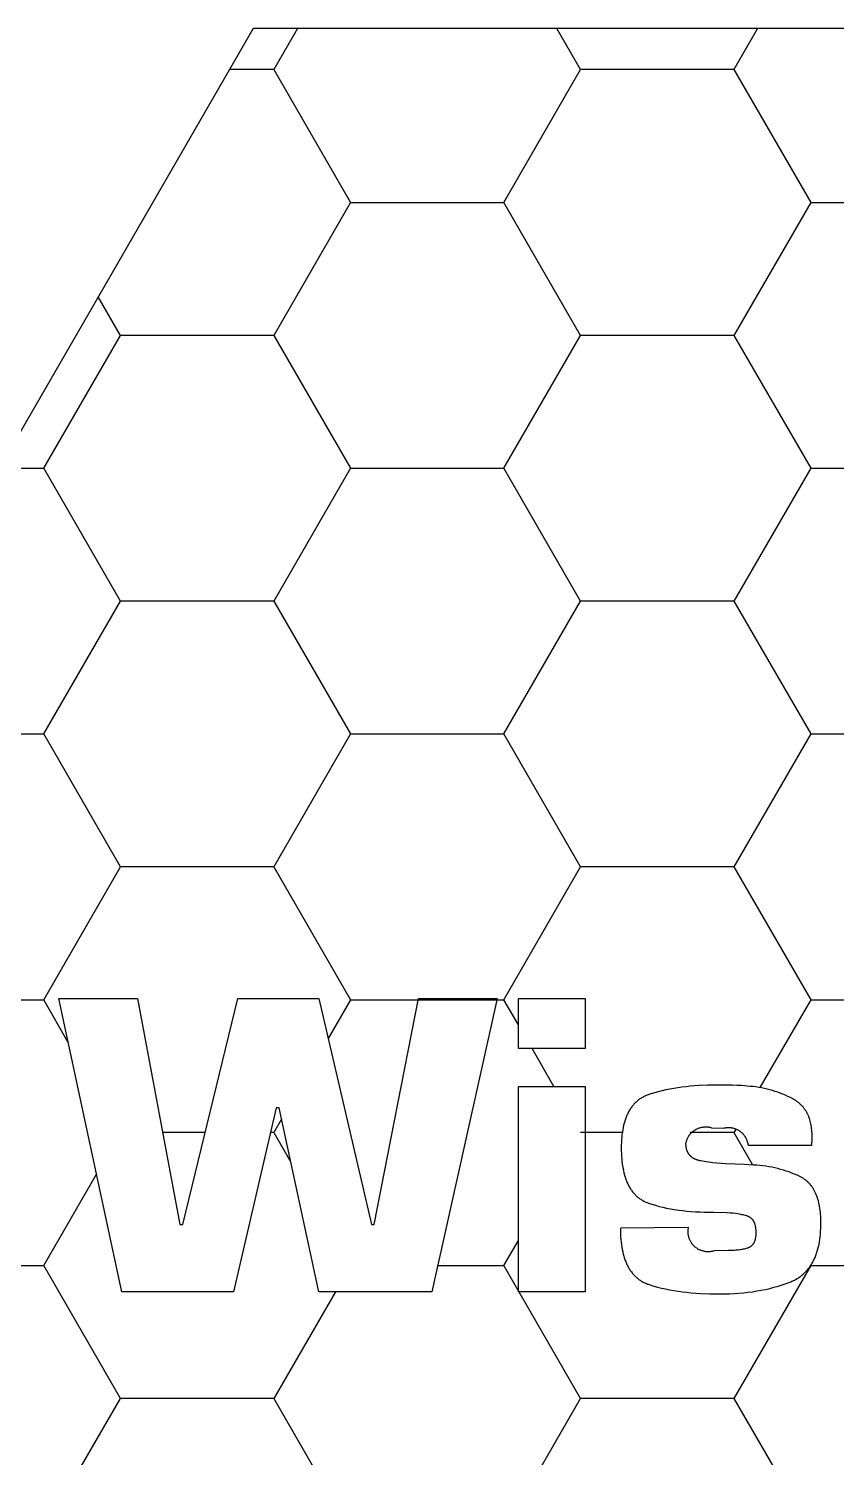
# Model space of a CAD drawing. Header units: millimetres. Extents: x 0 to 80, y 0 to 69.3.
# Drawn here: x 15.61 to 31.42, y 41.33 to 69.28 of the extents above; entities that cross this region are included whole.
import ezdxf

# ---------------------------------------------------------------- set-up
doc = ezdxf.new("R2010")
doc.units = ezdxf.units.MM
doc.header["$MEASUREMENT"] = 0
for name, color, linetype in [('CUT_PERIMETER', 1, 'CONTINUOUS'), ('HEX_BACKGROUND', 3, 'CONTINUOUS'), ('TEXT', 5, 'CONTINUOUS')]:
    doc.layers.add(name, color=color, linetype=linetype)

msp = doc.modelspace()

# ---------------------------------------------------------------- linework, layer by layer
at = {"layer": 'CUT_PERIMETER'}
for p, q in [((20, 69.282), (0, 34.641)), ((60, 69.282), (20, 69.282))]:
    msp.add_line(p, q, dxfattribs=at)
at = {"layer": 'HEX_BACKGROUND'}
for p, q in [((20.869, 69.282), (20.406, 68.48)), ((26.411, 68.48), (25.948, 69.282)), ((29.876, 69.282), (29.413, 68.48)), ((20.406, 68.48), (19.537, 68.48)), ((20.406, 68.48), (21.907, 65.88)), ((24.909, 65.88), (26.41, 68.48)), ((29.413, 68.48), (26.411, 68.48)), ((29.413, 68.48), (30.914, 65.88)), ((21.907, 65.88), (20.406, 63.28)), ((21.907, 65.88), (24.909, 65.88)), ((26.411, 63.28), (24.91, 65.88)), ((30.914, 65.88), (29.413, 63.28)), ((30.914, 65.88), (33.916, 65.88)), ((17.404, 63.28), (16.969, 64.033)), ((15.903, 60.68), (17.404, 63.28)), ((20.406, 63.28), (17.404, 63.28)), ((20.406, 63.28), (21.907, 60.68)), ((24.909, 60.68), (26.41, 63.28)), ((29.413, 63.28), (26.411, 63.28)), ((29.413, 63.28), (30.914, 60.68)), ((15.033, 60.68), (15.903, 60.68)), ((17.404, 58.08), (15.903, 60.68)), ((21.907, 60.68), (20.406, 58.08)), ((21.907, 60.68), (24.909, 60.68)), ((26.411, 58.08), (24.91, 60.68)), ((30.914, 60.68), (29.413, 58.08)), ((30.914, 60.68), (33.916, 60.68)), ((15.903, 55.48), (17.404, 58.08)), ((20.406, 58.08), (17.404, 58.08)), ((20.406, 58.08), (21.907, 55.48)), ((24.909, 55.48), (26.41, 58.08)), ((29.413, 58.08), (26.411, 58.08)), ((29.413, 58.08), (30.914, 55.48)), ((12.9, 55.48), (15.903, 55.48)), ((17.404, 52.88), (15.903, 55.48)), ((21.907, 55.48), (20.406, 52.88)), ((21.907, 55.48), (24.909, 55.48)), ((26.411, 52.88), (24.91, 55.48)), ((30.914, 55.48), (29.413, 52.88)), ((30.914, 55.48), (33.916, 55.48)), ((15.903, 50.28), (17.404, 52.88)), ((20.406, 52.88), (17.404, 52.88)), ((20.406, 52.88), (21.907, 50.28)), ((24.909, 50.28), (26.41, 52.88)), ((29.413, 52.88), (26.411, 52.88)), ((29.413, 52.88), (30.914, 50.28)), ((12.9, 50.28), (15.903, 50.28)), ((16.384, 49.446), (15.903, 50.28)), ((21.907, 50.28), (21.469, 49.521)), ((21.907, 50.28), (24.909, 50.28)), ((25.193, 49.789), (24.91, 50.28)), ((30.914, 50.28), (29.921, 48.56)), ((30.914, 50.28), (33.916, 50.28)), ((25.888, 48.586), (25.461, 49.326)), ((20.559, 47.944), (20.406, 47.68)), ((19.063, 47.68), (18.231, 47.68)), ((20.406, 47.68), (20.339, 47.68)), ((20.406, 47.68), (20.74, 47.1)), ((27.226, 47.68), (26.411, 47.68)), ((29.413, 47.68), (28.557, 47.68)), ((29.449, 47.741), (29.413, 47.68)), ((29.413, 47.68), (29.778, 47.047)), ((15.903, 45.08), (16.936, 46.87)), ((24.909, 45.08), (25.193, 45.572)), ((12.9, 45.08), (15.903, 45.08)), ((17.404, 42.48), (15.903, 45.08)), ((23.613, 45.08), (24.909, 45.08)), ((26.411, 42.48), (24.91, 45.08)), ((30.914, 45.08), (29.413, 42.48)), ((30.914, 45.08), (31.803, 45.08)), ((21.611, 44.567), (20.406, 42.48)), ((15.903, 39.88), (17.404, 42.48)), ((20.406, 42.48), (17.404, 42.48)), ((20.406, 42.48), (21.907, 39.88)), ((25.298, 40.553), (26.41, 42.48)), ((29.413, 42.48), (26.411, 42.48)), ((29.413, 42.48), (30.914, 39.88))]:
    msp.add_line(p, q, dxfattribs=at)
at = {"layer": 'TEXT'}
for p, q in [((17.43, 44.567), (16.2, 50.307)), ((16.2, 50.307), (17.74, 50.307)), ((17.74, 50.307), (18.566, 45.883)), ((18.627, 45.883), (19.702, 50.307)), ((19.702, 50.307), (21.286, 50.307)), ((21.286, 50.307), (22.319, 45.883)), ((22.37, 45.883), (23.24, 50.307)), ((23.24, 50.307), (24.78, 50.307)), ((24.78, 50.307), (23.498, 44.567)), ((25.193, 49.326), (25.193, 50.307)), ((25.193, 50.307), (26.502, 50.307)), ((26.502, 50.307), (26.502, 49.326)), ((26.502, 49.326), (25.193, 49.326)), ((25.193, 44.567), (25.193, 48.586)), ((25.193, 48.586), (26.502, 48.586)), ((26.502, 48.586), (26.502, 44.567)), ((27.618, 48.368), (27.603, 48.359)), ((27.633, 48.377), (27.618, 48.368)), ((27.649, 48.385), (27.633, 48.377)), ((27.665, 48.393), (27.649, 48.385)), ((27.681, 48.401), (27.665, 48.393)), ((27.697, 48.408), (27.681, 48.401)), ((27.714, 48.415), (27.697, 48.408)), ((27.731, 48.422), (27.714, 48.415)), ((27.748, 48.428), (27.731, 48.422)), ((27.766, 48.434), (27.748, 48.428)), ((27.784, 48.439), (27.766, 48.434)), ((27.857, 48.46), (27.784, 48.439)), ((27.93, 48.48), (27.857, 48.46)), ((28.005, 48.498), (27.93, 48.48)), ((28.08, 48.515), (28.005, 48.498)), ((28.157, 48.53), (28.08, 48.515)), ((28.235, 48.544), (28.157, 48.53)), ((28.313, 48.557), (28.235, 48.544)), ((28.393, 48.569), (28.313, 48.557)), ((28.474, 48.579), (28.393, 48.569)), ((28.555, 48.587), (28.474, 48.579)), ((28.722, 48.601), (28.555, 48.587)), ((28.892, 48.609), (28.722, 48.601)), ((29.066, 48.612), (28.892, 48.609)), ((29.385, 48.607), (29.066, 48.612)), ((29.471, 48.604), (29.385, 48.607)), ((29.557, 48.6), (29.471, 48.604)), ((29.729, 48.586), (29.557, 48.6)), ((29.786, 48.58), (29.729, 48.586)), ((29.842, 48.573), (29.786, 48.58)), ((29.897, 48.564), (29.842, 48.573)), ((29.952, 48.554), (29.897, 48.564)), ((30.007, 48.543), (29.952, 48.554)), ((30.06, 48.531), (30.007, 48.543)), ((30.113, 48.518), (30.06, 48.531)), ((30.166, 48.503), (30.113, 48.518)), ((30.218, 48.487), (30.166, 48.503)), ((30.269, 48.47), (30.218, 48.487)), ((30.32, 48.451), (30.269, 48.47)), ((30.37, 48.432), (30.32, 48.451)), ((30.419, 48.411), (30.37, 48.432)), ((30.468, 48.389), (30.419, 48.411)), ((30.516, 48.365), (30.468, 48.389)), ((20.451, 48.164), (19.616, 44.567)), ((20.511, 48.164), (20.451, 48.164)), ((21.286, 44.567), (20.511, 48.164)), ((27.351, 48.089), (27.343, 48.072)), ((27.361, 48.105), (27.351, 48.089)), ((27.37, 48.121), (27.361, 48.105)), ((27.38, 48.137), (27.37, 48.121)), ((27.39, 48.152), (27.38, 48.137)), ((27.4, 48.167), (27.39, 48.152)), ((27.411, 48.182), (27.4, 48.167)), ((27.421, 48.196), (27.411, 48.182)), ((27.433, 48.21), (27.421, 48.196)), ((27.444, 48.223), (27.433, 48.21)), ((27.456, 48.237), (27.444, 48.223)), ((27.468, 48.25), (27.456, 48.237)), ((27.48, 48.262), (27.468, 48.25)), ((27.492, 48.274), (27.48, 48.262)), ((27.505, 48.286), (27.492, 48.274)), ((27.518, 48.298), (27.505, 48.286)), ((27.532, 48.309), (27.518, 48.298)), ((27.545, 48.32), (27.532, 48.309)), ((27.559, 48.33), (27.545, 48.32)), ((27.573, 48.34), (27.559, 48.33)), ((27.588, 48.35), (27.573, 48.34)), ((27.603, 48.359), (27.588, 48.35)), ((30.564, 48.34), (30.516, 48.365)), ((30.587, 48.328), (30.564, 48.34)), ((30.599, 48.321), (30.587, 48.328)), ((30.61, 48.314), (30.599, 48.321)), ((30.621, 48.307), (30.61, 48.314)), ((30.632, 48.3), (30.621, 48.307)), ((30.642, 48.292), (30.632, 48.3)), ((30.653, 48.285), (30.642, 48.292)), ((30.663, 48.277), (30.653, 48.285)), ((30.673, 48.269), (30.663, 48.277)), ((30.683, 48.261), (30.673, 48.269)), ((30.693, 48.253), (30.683, 48.261)), ((30.702, 48.245), (30.693, 48.253)), ((30.711, 48.236), (30.702, 48.245)), ((30.721, 48.227), (30.711, 48.236)), ((30.73, 48.219), (30.721, 48.227)), ((30.738, 48.21), (30.73, 48.219)), ((30.747, 48.201), (30.738, 48.21)), ((30.755, 48.191), (30.747, 48.201)), ((30.764, 48.182), (30.755, 48.191)), ((30.772, 48.172), (30.764, 48.182)), ((30.779, 48.162), (30.772, 48.172)), ((30.787, 48.152), (30.779, 48.162)), ((30.795, 48.142), (30.787, 48.152)), ((30.802, 48.132), (30.795, 48.142)), ((30.809, 48.121), (30.802, 48.132)), ((30.816, 48.111), (30.809, 48.121)), ((30.823, 48.1), (30.816, 48.111)), ((30.829, 48.089), (30.823, 48.1)), ((30.836, 48.078), (30.829, 48.089)), ((27.253, 47.823), (27.243, 47.779)), ((27.264, 47.865), (27.253, 47.823)), ((27.275, 47.906), (27.264, 47.865)), ((27.282, 47.926), (27.275, 47.906)), ((27.288, 47.945), (27.282, 47.926)), ((27.295, 47.964), (27.288, 47.945)), ((27.302, 47.983), (27.295, 47.964)), ((27.31, 48.002), (27.302, 47.983)), ((27.318, 48.02), (27.31, 48.002)), ((27.326, 48.038), (27.318, 48.02)), ((27.334, 48.055), (27.326, 48.038)), ((27.343, 48.072), (27.334, 48.055)), ((30.842, 48.067), (30.836, 48.078)), ((30.848, 48.055), (30.842, 48.067)), ((30.854, 48.044), (30.848, 48.055)), ((30.859, 48.032), (30.854, 48.044)), ((30.865, 48.02), (30.859, 48.032)), ((30.87, 48.008), (30.865, 48.02)), ((30.875, 47.996), (30.87, 48.008)), ((30.88, 47.984), (30.875, 47.996)), ((30.889, 47.958), (30.88, 47.984)), ((30.898, 47.932), (30.889, 47.958)), ((30.906, 47.906), (30.898, 47.932)), ((30.913, 47.879), (30.906, 47.906)), ((30.919, 47.851), (30.913, 47.879)), ((30.924, 47.822), (30.919, 47.851)), ((30.929, 47.793), (30.924, 47.822)), ((27.212, 47.541), (27.21, 47.489)), ((27.216, 47.591), (27.212, 47.541)), ((27.221, 47.64), (27.216, 47.591)), ((27.228, 47.688), (27.221, 47.64)), ((27.235, 47.735), (27.228, 47.688)), ((27.243, 47.779), (27.235, 47.735)), ((28.485, 47.52), (28.49, 47.532)), ((28.49, 47.532), (28.494, 47.545)), ((28.494, 47.545), (28.5, 47.558)), ((28.5, 47.558), (28.505, 47.57)), ((28.505, 47.57), (28.511, 47.582)), ((28.511, 47.582), (28.518, 47.594)), ((28.518, 47.594), (28.525, 47.606)), ((28.525, 47.606), (28.532, 47.617)), ((28.532, 47.617), (28.539, 47.628)), ((28.539, 47.628), (28.547, 47.639)), ((28.547, 47.639), (28.556, 47.65)), ((28.556, 47.65), (28.565, 47.66)), ((28.565, 47.66), (28.574, 47.67)), ((28.574, 47.67), (28.583, 47.68)), ((28.583, 47.68), (28.593, 47.689)), ((28.593, 47.689), (28.603, 47.698)), ((28.603, 47.698), (28.614, 47.707)), ((28.614, 47.707), (28.624, 47.715)), ((28.624, 47.715), (28.635, 47.723)), ((28.635, 47.723), (28.647, 47.731)), ((28.647, 47.731), (28.658, 47.738)), ((28.658, 47.738), (28.67, 47.745)), ((28.67, 47.745), (28.682, 47.751)), ((28.682, 47.751), (28.694, 47.757)), ((28.694, 47.757), (28.706, 47.762)), ((28.706, 47.762), (28.719, 47.767)), ((28.719, 47.767), (28.732, 47.772)), ((28.732, 47.772), (28.745, 47.776)), ((28.745, 47.776), (28.758, 47.78)), ((28.758, 47.78), (28.771, 47.783)), ((28.771, 47.783), (28.784, 47.786)), ((28.784, 47.786), (28.797, 47.788)), ((28.797, 47.788), (28.811, 47.79)), ((28.811, 47.79), (28.824, 47.792)), ((28.824, 47.792), (28.838, 47.793)), ((28.838, 47.793), (28.851, 47.793)), ((28.851, 47.793), (28.865, 47.793)), ((28.865, 47.793), (28.878, 47.793)), ((28.878, 47.793), (28.892, 47.792)), ((28.892, 47.792), (28.905, 47.791)), ((28.905, 47.791), (28.919, 47.789)), ((28.919, 47.789), (28.932, 47.786)), ((28.932, 47.786), (28.945, 47.784)), ((28.945, 47.784), (28.959, 47.78)), ((28.959, 47.78), (28.972, 47.777)), ((28.972, 47.777), (29.213, 47.768)), ((29.213, 47.768), (29.225, 47.771)), ((29.225, 47.771), (29.238, 47.774)), ((29.238, 47.774), (29.251, 47.776)), ((29.251, 47.776), (29.263, 47.778)), ((29.263, 47.778), (29.276, 47.779)), ((29.276, 47.779), (29.289, 47.78)), ((29.289, 47.78), (29.302, 47.78)), ((29.302, 47.78), (29.315, 47.78)), ((29.315, 47.78), (29.328, 47.78)), ((29.328, 47.78), (29.341, 47.779)), ((29.341, 47.779), (29.354, 47.778)), ((29.354, 47.778), (29.367, 47.776)), ((29.367, 47.776), (29.379, 47.774)), ((29.379, 47.774), (29.392, 47.771)), ((29.392, 47.771), (29.405, 47.768)), ((29.405, 47.768), (29.417, 47.764)), ((29.417, 47.764), (29.429, 47.761)), ((29.429, 47.761), (29.442, 47.756)), ((29.442, 47.756), (29.454, 47.751)), ((29.454, 47.751), (29.465, 47.746)), ((29.465, 47.746), (29.477, 47.741)), ((29.477, 47.741), (29.489, 47.735)), ((29.489, 47.735), (29.5, 47.728)), ((29.5, 47.728), (29.511, 47.722)), ((29.511, 47.722), (29.522, 47.714)), ((29.522, 47.714), (29.532, 47.707)), ((29.532, 47.707), (29.543, 47.699)), ((29.543, 47.699), (29.553, 47.691)), ((29.553, 47.691), (29.562, 47.682)), ((29.562, 47.682), (29.572, 47.674)), ((29.572, 47.674), (29.581, 47.664)), ((29.581, 47.664), (29.59, 47.655)), ((29.59, 47.655), (29.598, 47.645)), ((29.598, 47.645), (29.606, 47.635)), ((29.606, 47.635), (29.614, 47.625)), ((29.614, 47.625), (29.622, 47.614)), ((29.622, 47.614), (29.629, 47.603)), ((29.629, 47.603), (29.635, 47.592)), ((29.635, 47.592), (29.642, 47.581)), ((29.642, 47.581), (29.647, 47.569)), ((29.647, 47.569), (29.653, 47.558)), ((29.653, 47.558), (29.658, 47.546)), ((29.658, 47.546), (29.663, 47.534)), ((29.663, 47.534), (29.667, 47.522)), ((30.933, 47.763), (30.929, 47.793)), ((30.937, 47.733), (30.933, 47.763)), ((30.939, 47.702), (30.937, 47.733)), ((30.941, 47.67), (30.939, 47.702)), ((30.942, 47.638), (30.941, 47.67)), ((30.943, 47.605), (30.942, 47.638)), ((30.943, 47.519), (30.943, 47.605)), ((27.208, 47.436), (27.207, 47.381)), ((27.207, 47.381), (27.208, 47.326)), ((27.21, 47.489), (27.208, 47.436)), ((27.208, 47.326), (27.209, 47.272)), ((27.209, 47.272), (27.212, 47.219)), ((28.472, 47.467), (28.475, 47.48)), ((28.473, 47.449), (28.472, 47.467)), ((28.474, 47.432), (28.473, 47.449)), ((28.474, 47.424), (28.474, 47.432)), ((28.475, 47.416), (28.474, 47.424)), ((28.475, 47.48), (28.478, 47.493)), ((28.476, 47.408), (28.475, 47.416)), ((28.477, 47.399), (28.476, 47.408)), ((28.478, 47.392), (28.477, 47.399)), ((28.478, 47.493), (28.481, 47.507)), ((28.48, 47.384), (28.478, 47.392)), ((28.481, 47.376), (28.48, 47.384)), ((28.481, 47.507), (28.485, 47.52)), ((28.483, 47.368), (28.481, 47.376)), ((28.484, 47.361), (28.483, 47.368)), ((28.486, 47.354), (28.484, 47.361)), ((28.488, 47.346), (28.486, 47.354)), ((28.491, 47.339), (28.488, 47.346)), ((28.493, 47.332), (28.491, 47.339)), ((28.495, 47.325), (28.493, 47.332)), ((28.498, 47.318), (28.495, 47.325)), ((28.501, 47.312), (28.498, 47.318)), ((28.504, 47.305), (28.501, 47.312)), ((28.507, 47.299), (28.504, 47.305)), ((28.51, 47.292), (28.507, 47.299)), ((28.513, 47.286), (28.51, 47.292)), ((28.516, 47.28), (28.513, 47.286)), ((28.52, 47.274), (28.516, 47.28)), ((28.524, 47.268), (28.52, 47.274)), ((28.528, 47.262), (28.524, 47.268)), ((28.532, 47.256), (28.528, 47.262)), ((28.536, 47.251), (28.532, 47.256)), ((28.54, 47.245), (28.536, 47.251)), ((29.667, 47.522), (29.671, 47.509)), ((29.671, 47.509), (29.674, 47.497)), ((29.674, 47.497), (29.677, 47.484)), ((29.677, 47.484), (29.682, 47.467)), ((29.682, 47.467), (29.686, 47.45)), ((29.686, 47.45), (29.69, 47.437)), ((29.69, 47.437), (29.695, 47.433)), ((29.695, 47.433), (30.934, 47.433)), ((30.934, 47.471), (30.943, 47.519)), ((30.934, 47.433), (30.934, 47.471)), ((27.212, 47.219), (27.216, 47.168)), ((27.216, 47.168), (27.22, 47.118)), ((27.22, 47.118), (27.226, 47.07)), ((27.226, 47.07), (27.233, 47.023)), ((27.233, 47.023), (27.241, 46.978)), ((27.241, 46.978), (27.25, 46.934)), ((28.545, 47.24), (28.54, 47.245)), ((28.549, 47.235), (28.545, 47.24)), ((28.554, 47.23), (28.549, 47.235)), ((28.559, 47.224), (28.554, 47.23)), ((28.564, 47.22), (28.559, 47.224)), ((28.569, 47.215), (28.564, 47.22)), ((28.574, 47.21), (28.569, 47.215)), ((28.58, 47.205), (28.574, 47.21)), ((28.585, 47.201), (28.58, 47.205)), ((28.591, 47.197), (28.585, 47.201)), ((28.597, 47.192), (28.591, 47.197)), ((28.603, 47.188), (28.597, 47.192)), ((28.609, 47.184), (28.603, 47.188)), ((28.615, 47.18), (28.609, 47.184)), ((28.621, 47.176), (28.615, 47.18)), ((28.628, 47.173), (28.621, 47.176)), ((28.635, 47.169), (28.628, 47.173)), ((28.641, 47.166), (28.635, 47.169)), ((28.648, 47.162), (28.641, 47.166)), ((28.656, 47.159), (28.648, 47.162)), ((28.663, 47.156), (28.656, 47.159)), ((28.67, 47.153), (28.663, 47.156)), ((28.678, 47.15), (28.67, 47.153)), ((28.685, 47.147), (28.678, 47.15)), ((28.693, 47.145), (28.685, 47.147)), ((28.701, 47.142), (28.693, 47.145)), ((28.709, 47.139), (28.701, 47.142)), ((28.726, 47.135), (28.709, 47.139)), ((28.743, 47.131), (28.726, 47.135)), ((28.761, 47.127), (28.743, 47.131)), ((28.835, 47.114), (28.761, 47.127)), ((28.912, 47.102), (28.835, 47.114)), ((28.992, 47.092), (28.912, 47.102)), ((29.076, 47.083), (28.992, 47.092)), ((29.163, 47.076), (29.076, 47.083)), ((29.254, 47.07), (29.163, 47.076)), ((29.445, 47.062), (29.254, 47.07)), ((29.617, 47.054), (29.445, 47.062)), ((29.798, 47.045), (29.617, 47.054)), ((29.859, 47.041), (29.798, 47.045)), ((29.919, 47.036), (29.859, 47.041)), ((29.979, 47.029), (29.919, 47.036)), ((30.038, 47.022), (29.979, 47.029)), ((30.097, 47.012), (30.038, 47.022)), ((30.155, 47.002), (30.097, 47.012)), ((30.212, 46.99), (30.155, 47.002)), ((30.269, 46.976), (30.212, 46.99)), ((30.325, 46.962), (30.269, 46.976)), ((27.25, 46.934), (27.259, 46.891)), ((27.259, 46.891), (27.27, 46.849)), ((27.27, 46.849), (27.282, 46.809)), ((27.282, 46.809), (27.289, 46.79)), ((27.289, 46.79), (27.295, 46.771)), ((27.295, 46.771), (27.302, 46.752)), ((27.302, 46.752), (27.309, 46.734)), ((27.309, 46.734), (27.317, 46.715)), ((27.317, 46.715), (27.325, 46.698)), ((27.325, 46.698), (27.333, 46.68)), ((30.381, 46.946), (30.325, 46.962)), ((30.436, 46.928), (30.381, 46.946)), ((30.49, 46.91), (30.436, 46.928)), ((30.544, 46.89), (30.49, 46.91)), ((30.597, 46.868), (30.544, 46.89)), ((30.65, 46.846), (30.597, 46.868)), ((30.702, 46.821), (30.65, 46.846)), ((30.714, 46.815), (30.702, 46.821)), ((30.727, 46.809), (30.714, 46.815)), ((30.739, 46.802), (30.727, 46.809)), ((30.752, 46.795), (30.739, 46.802)), ((30.764, 46.787), (30.752, 46.795)), ((30.775, 46.78), (30.764, 46.787)), ((30.787, 46.772), (30.775, 46.78)), ((30.798, 46.764), (30.787, 46.772)), ((30.81, 46.756), (30.798, 46.764)), ((30.821, 46.747), (30.81, 46.756)), ((30.831, 46.738), (30.821, 46.747)), ((30.842, 46.729), (30.831, 46.738)), ((30.852, 46.72), (30.842, 46.729)), ((30.863, 46.711), (30.852, 46.72)), ((30.873, 46.701), (30.863, 46.711)), ((30.882, 46.691), (30.873, 46.701)), ((30.892, 46.68), (30.882, 46.691)), ((27.333, 46.68), (27.341, 46.663)), ((27.341, 46.663), (27.349, 46.647)), ((27.349, 46.647), (27.358, 46.63)), ((27.358, 46.63), (27.367, 46.614)), ((27.367, 46.614), (27.376, 46.599)), ((27.376, 46.599), (27.386, 46.583)), ((27.386, 46.583), (27.395, 46.568)), ((27.395, 46.568), (27.405, 46.554)), ((27.405, 46.554), (27.416, 46.539)), ((27.416, 46.539), (27.426, 46.525)), ((27.426, 46.525), (27.437, 46.512)), ((27.437, 46.512), (27.448, 46.499)), ((27.448, 46.499), (27.46, 46.486)), ((27.46, 46.486), (27.471, 46.473)), ((27.471, 46.473), (27.483, 46.461)), ((27.483, 46.461), (27.495, 46.449)), ((27.495, 46.449), (27.507, 46.438)), ((27.507, 46.438), (27.52, 46.426)), ((27.52, 46.426), (27.533, 46.416)), ((27.533, 46.416), (27.546, 46.405)), ((30.901, 46.67), (30.892, 46.68)), ((30.91, 46.659), (30.901, 46.67)), ((30.919, 46.648), (30.91, 46.659)), ((30.928, 46.637), (30.919, 46.648)), ((30.937, 46.625), (30.928, 46.637)), ((30.945, 46.614), (30.937, 46.625)), ((30.953, 46.602), (30.945, 46.614)), ((30.961, 46.589), (30.953, 46.602)), ((30.969, 46.577), (30.961, 46.589)), ((30.977, 46.564), (30.969, 46.577)), ((30.984, 46.551), (30.977, 46.564)), ((30.991, 46.538), (30.984, 46.551)), ((30.998, 46.524), (30.991, 46.538)), ((31.005, 46.511), (30.998, 46.524)), ((31.011, 46.497), (31.005, 46.511)), ((31.018, 46.482), (31.011, 46.497)), ((31.024, 46.468), (31.018, 46.482)), ((31.036, 46.438), (31.024, 46.468)), ((31.047, 46.407), (31.036, 46.438)), ((27.546, 46.405), (27.56, 46.395)), ((27.56, 46.395), (27.573, 46.385)), ((27.573, 46.385), (27.587, 46.376)), ((27.587, 46.376), (27.601, 46.367)), ((27.601, 46.367), (27.616, 46.358)), ((27.616, 46.358), (27.631, 46.35)), ((27.631, 46.35), (27.646, 46.342)), ((27.646, 46.342), (27.661, 46.334)), ((27.661, 46.334), (27.676, 46.327)), ((27.676, 46.327), (27.692, 46.32)), ((27.692, 46.32), (27.708, 46.313)), ((27.708, 46.313), (27.724, 46.307)), ((27.724, 46.307), (27.741, 46.301)), ((27.741, 46.301), (27.808, 46.278)), ((27.808, 46.278), (27.878, 46.258)), ((27.878, 46.258), (27.948, 46.238)), ((27.948, 46.238), (28.021, 46.22)), ((28.021, 46.22), (28.095, 46.204)), ((28.095, 46.204), (28.17, 46.189)), ((28.17, 46.189), (28.247, 46.176)), ((28.247, 46.176), (28.326, 46.164)), ((28.326, 46.164), (28.407, 46.154)), ((28.407, 46.154), (28.489, 46.145)), ((28.489, 46.145), (28.572, 46.138)), ((28.572, 46.138), (28.658, 46.132)), ((28.658, 46.132), (28.744, 46.128)), ((31.057, 46.376), (31.047, 46.407)), ((31.066, 46.343), (31.057, 46.376)), ((31.074, 46.309), (31.066, 46.343)), ((31.082, 46.275), (31.074, 46.309)), ((31.089, 46.239), (31.082, 46.275)), ((31.095, 46.202), (31.089, 46.239)), ((31.1, 46.165), (31.095, 46.202)), ((31.105, 46.126), (31.1, 46.165)), ((18.566, 45.883), (18.627, 45.883)), ((22.319, 45.883), (22.37, 45.883)), ((28.744, 46.128), (28.833, 46.125)), ((28.833, 46.125), (29.015, 46.124)), ((29.015, 46.124), (29.282, 46.116)), ((29.282, 46.116), (29.337, 46.113)), ((29.337, 46.113), (29.39, 46.108)), ((29.39, 46.108), (29.441, 46.103)), ((29.441, 46.103), (29.491, 46.095)), ((29.491, 46.095), (29.516, 46.091)), ((29.516, 46.091), (29.539, 46.086)), ((29.539, 46.086), (29.563, 46.081)), ((29.563, 46.081), (29.586, 46.076)), ((29.586, 46.076), (29.608, 46.07)), ((29.608, 46.07), (29.63, 46.064)), ((29.63, 46.064), (29.652, 46.058)), ((29.652, 46.058), (29.673, 46.051)), ((29.673, 46.051), (29.678, 46.049)), ((29.678, 46.049), (29.683, 46.047)), ((29.683, 46.047), (29.688, 46.045)), ((29.688, 46.045), (29.693, 46.043)), ((29.693, 46.043), (29.698, 46.041)), ((29.698, 46.041), (29.703, 46.039)), ((29.703, 46.039), (29.708, 46.036)), ((29.708, 46.036), (29.712, 46.034)), ((29.712, 46.034), (29.717, 46.031)), ((29.717, 46.031), (29.721, 46.028)), ((29.721, 46.028), (29.726, 46.025)), ((29.726, 46.025), (29.73, 46.022)), ((29.73, 46.022), (29.734, 46.019)), ((29.734, 46.019), (29.739, 46.016)), ((29.739, 46.016), (29.743, 46.013)), ((29.743, 46.013), (29.747, 46.009)), ((29.747, 46.009), (29.75, 46.006)), ((29.75, 46.006), (29.754, 46.002)), ((29.754, 46.002), (29.758, 45.999)), ((29.758, 45.999), (29.762, 45.995)), ((29.762, 45.995), (29.765, 45.991)), ((29.765, 45.991), (29.769, 45.987)), ((29.769, 45.987), (29.772, 45.983)), ((29.772, 45.983), (29.775, 45.978)), ((29.775, 45.978), (29.779, 45.974)), ((29.779, 45.974), (29.782, 45.969)), ((29.782, 45.969), (29.785, 45.965)), ((29.785, 45.965), (29.788, 45.96)), ((29.788, 45.96), (29.791, 45.955)), ((29.791, 45.955), (29.794, 45.95)), ((29.794, 45.95), (29.796, 45.945)), ((29.796, 45.945), (29.799, 45.94)), ((29.799, 45.94), (29.802, 45.935)), ((29.802, 45.935), (29.804, 45.93)), ((29.804, 45.93), (29.806, 45.924)), ((29.806, 45.924), (29.809, 45.919)), ((29.809, 45.919), (29.811, 45.913)), ((29.811, 45.913), (29.813, 45.907)), ((29.813, 45.907), (29.815, 45.901)), ((29.815, 45.901), (29.817, 45.895)), ((29.817, 45.895), (29.821, 45.883)), ((29.821, 45.883), (29.825, 45.87)), ((29.825, 45.87), (29.828, 45.857)), ((29.828, 45.857), (29.83, 45.844)), ((31.108, 46.086), (31.105, 46.126)), ((31.111, 46.046), (31.108, 46.086)), ((31.113, 46.004), (31.111, 46.046)), ((31.112, 45.804), (31.114, 45.86)), ((31.114, 45.961), (31.113, 46.004)), ((31.115, 45.918), (31.114, 45.961)), ((31.114, 45.86), (31.115, 45.918)), ((28.524, 45.823), (27.19, 45.814)), ((27.19, 45.814), (27.191, 45.757)), ((27.191, 45.757), (27.192, 45.7)), ((27.192, 45.7), (27.195, 45.645)), ((27.195, 45.645), (27.199, 45.592)), ((27.199, 45.592), (27.204, 45.54)), ((28.515, 45.756), (28.516, 45.769)), ((28.515, 45.742), (28.515, 45.756)), ((28.515, 45.728), (28.515, 45.742)), ((28.516, 45.715), (28.515, 45.728)), ((28.516, 45.769), (28.517, 45.783)), ((28.517, 45.701), (28.516, 45.715)), ((28.517, 45.783), (28.519, 45.796)), ((28.518, 45.688), (28.517, 45.701)), ((28.52, 45.674), (28.518, 45.688)), ((28.519, 45.796), (28.521, 45.81)), ((28.523, 45.661), (28.52, 45.674)), ((28.521, 45.81), (28.524, 45.823)), ((28.526, 45.647), (28.523, 45.661)), ((28.529, 45.634), (28.526, 45.647)), ((28.533, 45.621), (28.529, 45.634)), ((28.538, 45.608), (28.533, 45.621)), ((28.542, 45.596), (28.538, 45.608)), ((28.548, 45.583), (28.542, 45.596)), ((28.553, 45.571), (28.548, 45.583)), ((28.559, 45.558), (28.553, 45.571)), ((29.821, 45.572), (29.819, 45.566)), ((29.823, 45.577), (29.821, 45.572)), ((29.825, 45.583), (29.823, 45.577)), ((29.828, 45.595), (29.825, 45.583)), ((29.83, 45.607), (29.828, 45.595)), ((29.83, 45.844), (29.833, 45.83)), ((29.833, 45.62), (29.83, 45.607)), ((29.833, 45.83), (29.835, 45.815)), ((29.835, 45.633), (29.833, 45.62)), ((29.835, 45.815), (29.837, 45.801)), ((29.837, 45.647), (29.835, 45.633)), ((29.837, 45.801), (29.838, 45.785)), ((29.838, 45.66), (29.837, 45.647)), ((29.838, 45.785), (29.839, 45.77)), ((29.839, 45.675), (29.838, 45.66)), ((29.839, 45.77), (29.84, 45.753)), ((29.84, 45.689), (29.839, 45.675)), ((29.84, 45.753), (29.841, 45.737)), ((29.841, 45.704), (29.84, 45.689)), ((29.841, 45.737), (29.841, 45.72)), ((29.841, 45.72), (29.841, 45.704)), ((31.086, 45.544), (31.093, 45.594)), ((31.093, 45.594), (31.1, 45.644)), ((31.1, 45.644), (31.105, 45.696)), ((31.105, 45.696), (31.109, 45.75)), ((31.109, 45.75), (31.112, 45.804)), ((27.204, 45.54), (27.211, 45.489)), ((27.211, 45.489), (27.218, 45.44)), ((27.218, 45.44), (27.226, 45.393)), ((27.226, 45.393), (27.236, 45.347)), ((27.236, 45.347), (27.247, 45.303)), ((27.247, 45.303), (27.259, 45.26)), ((28.566, 45.546), (28.559, 45.558)), ((28.573, 45.535), (28.566, 45.546)), ((28.58, 45.523), (28.573, 45.535)), ((28.588, 45.512), (28.58, 45.523)), ((28.596, 45.501), (28.588, 45.512)), ((28.605, 45.49), (28.596, 45.501)), ((28.613, 45.48), (28.605, 45.49)), ((28.623, 45.47), (28.613, 45.48)), ((28.632, 45.46), (28.623, 45.47)), ((28.642, 45.451), (28.632, 45.46)), ((28.652, 45.442), (28.642, 45.451)), ((28.663, 45.433), (28.652, 45.442)), ((28.674, 45.425), (28.663, 45.433)), ((28.685, 45.417), (28.674, 45.425)), ((28.696, 45.41), (28.685, 45.417)), ((28.708, 45.403), (28.696, 45.41)), ((28.72, 45.396), (28.708, 45.403)), ((28.732, 45.39), (28.72, 45.396)), ((28.744, 45.384), (28.732, 45.39)), ((28.757, 45.378), (28.744, 45.384)), ((28.769, 45.373), (28.757, 45.378)), ((28.782, 45.369), (28.769, 45.373)), ((28.795, 45.365), (28.782, 45.369)), ((28.808, 45.361), (28.795, 45.365)), ((28.821, 45.358), (28.808, 45.361)), ((28.835, 45.355), (28.821, 45.358)), ((28.848, 45.353), (28.835, 45.355)), ((28.862, 45.351), (28.848, 45.353)), ((28.875, 45.35), (28.862, 45.351)), ((28.889, 45.349), (28.875, 45.35)), ((28.903, 45.349), (28.889, 45.349)), ((28.916, 45.349), (28.903, 45.349)), ((28.93, 45.349), (28.916, 45.349)), ((28.943, 45.351), (28.93, 45.349)), ((28.957, 45.352), (28.943, 45.351)), ((28.97, 45.354), (28.957, 45.352)), ((28.984, 45.357), (28.97, 45.354)), ((28.997, 45.36), (28.984, 45.357)), ((29.01, 45.363), (28.997, 45.36)), ((29.023, 45.367), (29.01, 45.363)), ((29.299, 45.376), (29.023, 45.367)), ((29.324, 45.375), (29.299, 45.376)), ((29.35, 45.374), (29.324, 45.375)), ((29.375, 45.374), (29.35, 45.374)), ((29.4, 45.375), (29.375, 45.374)), ((29.424, 45.376), (29.4, 45.375)), ((29.448, 45.378), (29.424, 45.376)), ((29.472, 45.38), (29.448, 45.378)), ((29.496, 45.382), (29.472, 45.38)), ((29.519, 45.385), (29.496, 45.382)), ((29.542, 45.388), (29.519, 45.385)), ((29.564, 45.392), (29.542, 45.388)), ((29.587, 45.397), (29.564, 45.392)), ((29.609, 45.401), (29.587, 45.397)), ((29.631, 45.407), (29.609, 45.401)), ((29.652, 45.412), (29.631, 45.407)), ((29.673, 45.419), (29.652, 45.412)), ((29.678, 45.42), (29.673, 45.419)), ((29.683, 45.422), (29.678, 45.42)), ((29.688, 45.424), (29.683, 45.422)), ((29.693, 45.426), (29.688, 45.424)), ((29.698, 45.428), (29.693, 45.426)), ((29.703, 45.43), (29.698, 45.428)), ((29.708, 45.432), (29.703, 45.43)), ((29.712, 45.435), (29.708, 45.432)), ((29.717, 45.437), (29.712, 45.435)), ((29.721, 45.44), (29.717, 45.437)), ((29.726, 45.442), (29.721, 45.44)), ((29.73, 45.445), (29.726, 45.442)), ((29.734, 45.448), (29.73, 45.445)), ((29.739, 45.451), (29.734, 45.448)), ((29.743, 45.454), (29.739, 45.451)), ((29.747, 45.457), (29.743, 45.454)), ((29.75, 45.46), (29.747, 45.457)), ((29.754, 45.463), (29.75, 45.46)), ((29.758, 45.467), (29.754, 45.463)), ((29.762, 45.47), (29.758, 45.467)), ((29.765, 45.474), (29.762, 45.47)), ((29.769, 45.477), (29.765, 45.474)), ((29.772, 45.481), (29.769, 45.477)), ((29.775, 45.485), (29.772, 45.481)), ((29.779, 45.489), (29.775, 45.485)), ((29.782, 45.493), (29.779, 45.489)), ((29.785, 45.497), (29.782, 45.493)), ((29.788, 45.502), (29.785, 45.497)), ((29.791, 45.506), (29.788, 45.502)), ((29.794, 45.51), (29.791, 45.506)), ((29.796, 45.515), (29.794, 45.51)), ((29.799, 45.52), (29.796, 45.515)), ((29.802, 45.524), (29.799, 45.52)), ((29.804, 45.529), (29.802, 45.524)), ((29.806, 45.534), (29.804, 45.529)), ((29.809, 45.539), (29.806, 45.534)), ((29.811, 45.544), (29.809, 45.539)), ((29.813, 45.55), (29.811, 45.544)), ((29.815, 45.555), (29.813, 45.55)), ((29.817, 45.56), (29.815, 45.555)), ((29.819, 45.566), (29.817, 45.56)), ((31.015, 45.278), (31.022, 45.298)), ((31.022, 45.298), (31.029, 45.319)), ((31.029, 45.319), (31.043, 45.361)), ((31.043, 45.361), (31.055, 45.405)), ((31.055, 45.405), (31.067, 45.45)), ((31.067, 45.45), (31.077, 45.497)), ((31.077, 45.497), (31.086, 45.544)), ((27.259, 45.26), (27.265, 45.239)), ((27.265, 45.239), (27.272, 45.218)), ((27.272, 45.218), (27.279, 45.198)), ((27.279, 45.198), (27.286, 45.178)), ((27.286, 45.178), (27.294, 45.158)), ((27.294, 45.158), (27.301, 45.139)), ((27.301, 45.139), (27.309, 45.121)), ((27.309, 45.121), (27.318, 45.102)), ((27.318, 45.102), (27.326, 45.084)), ((27.326, 45.084), (27.335, 45.067)), ((27.335, 45.067), (27.345, 45.05)), ((27.345, 45.05), (27.354, 45.033)), ((27.354, 45.033), (27.364, 45.016)), ((27.364, 45.016), (27.374, 45)), ((30.853, 44.998), (30.866, 45.013)), ((30.866, 45.013), (30.878, 45.028)), ((30.878, 45.028), (30.889, 45.044)), ((30.889, 45.044), (30.901, 45.06)), ((30.901, 45.06), (30.912, 45.076)), ((30.912, 45.076), (30.923, 45.093)), ((30.923, 45.093), (30.933, 45.11)), ((30.933, 45.11), (30.943, 45.127)), ((30.943, 45.127), (30.953, 45.145)), ((30.953, 45.145), (30.963, 45.163)), ((30.963, 45.163), (30.972, 45.181)), ((30.972, 45.181), (30.981, 45.2)), ((30.981, 45.2), (30.99, 45.219)), ((30.99, 45.219), (30.999, 45.238)), ((30.999, 45.238), (31.007, 45.258)), ((31.007, 45.258), (31.015, 45.278)), ((27.374, 45), (27.384, 44.984)), ((27.384, 44.984), (27.395, 44.969)), ((27.395, 44.969), (27.406, 44.954)), ((27.406, 44.954), (27.417, 44.939)), ((27.417, 44.939), (27.429, 44.925)), ((27.429, 44.925), (27.44, 44.911)), ((27.44, 44.911), (27.452, 44.898)), ((27.452, 44.898), (27.465, 44.885)), ((27.465, 44.885), (27.477, 44.872)), ((27.477, 44.872), (27.49, 44.859)), ((27.49, 44.859), (27.503, 44.847)), ((27.503, 44.847), (27.517, 44.836)), ((27.517, 44.836), (27.531, 44.824)), ((27.531, 44.824), (27.545, 44.814)), ((27.545, 44.814), (27.559, 44.803)), ((27.559, 44.803), (27.574, 44.793)), ((27.574, 44.793), (27.589, 44.783)), ((27.589, 44.783), (27.604, 44.774)), ((27.604, 44.774), (27.619, 44.765)), ((27.619, 44.765), (27.635, 44.756)), ((27.635, 44.756), (27.651, 44.748)), ((27.651, 44.748), (27.667, 44.74)), ((27.667, 44.74), (27.684, 44.732)), ((27.684, 44.732), (27.701, 44.725)), ((30.431, 44.728), (30.508, 44.756)), ((30.508, 44.756), (30.527, 44.763)), ((30.527, 44.763), (30.545, 44.771)), ((30.545, 44.771), (30.563, 44.779)), ((30.563, 44.779), (30.581, 44.788)), ((30.581, 44.788), (30.599, 44.796)), ((30.599, 44.796), (30.616, 44.806)), ((30.616, 44.806), (30.633, 44.815)), ((30.633, 44.815), (30.65, 44.825)), ((30.65, 44.825), (30.667, 44.835)), ((30.667, 44.835), (30.683, 44.846)), ((30.683, 44.846), (30.699, 44.856)), ((30.699, 44.856), (30.714, 44.868)), ((30.714, 44.868), (30.729, 44.879)), ((30.729, 44.879), (30.744, 44.891)), ((30.744, 44.891), (30.759, 44.903)), ((30.759, 44.903), (30.773, 44.916)), ((30.773, 44.916), (30.787, 44.929)), ((30.787, 44.929), (30.801, 44.942)), ((30.801, 44.942), (30.815, 44.955)), ((30.815, 44.955), (30.828, 44.969)), ((30.828, 44.969), (30.841, 44.983)), ((30.841, 44.983), (30.853, 44.998)), ((19.616, 44.567), (17.43, 44.567)), ((23.498, 44.567), (21.286, 44.567)), ((26.502, 44.567), (25.193, 44.567)), ((27.701, 44.725), (27.718, 44.718)), ((27.718, 44.718), (27.735, 44.712)), ((27.735, 44.712), (27.753, 44.706)), ((27.753, 44.706), (27.771, 44.7)), ((27.771, 44.7), (27.844, 44.679)), ((27.844, 44.679), (27.919, 44.659)), ((27.919, 44.659), (27.996, 44.64)), ((27.996, 44.64), (28.074, 44.623)), ((28.074, 44.623), (28.154, 44.607)), ((28.154, 44.607), (28.235, 44.592)), ((28.235, 44.592), (28.318, 44.579)), ((28.318, 44.579), (28.403, 44.568)), ((28.403, 44.568), (28.489, 44.557)), ((28.489, 44.557), (28.576, 44.548)), ((28.576, 44.548), (28.756, 44.535)), ((28.756, 44.535), (28.943, 44.526)), ((28.943, 44.526), (29.135, 44.523)), ((29.135, 44.523), (29.23, 44.524)), ((29.23, 44.524), (29.324, 44.527)), ((29.324, 44.527), (29.417, 44.532)), ((29.417, 44.532), (29.508, 44.538)), ((29.508, 44.538), (29.598, 44.546)), ((29.598, 44.546), (29.687, 44.556)), ((29.687, 44.556), (29.775, 44.568)), ((29.775, 44.568), (29.861, 44.582)), ((29.861, 44.582), (29.947, 44.597)), ((29.947, 44.597), (30.03, 44.614)), ((30.03, 44.614), (30.113, 44.633)), ((30.113, 44.633), (30.195, 44.654)), ((30.195, 44.654), (30.275, 44.677)), ((30.275, 44.677), (30.354, 44.701)), ((30.354, 44.701), (30.431, 44.728))]:
    msp.add_line(p, q, dxfattribs=at)

doc.saveas('drawing.dxf')
